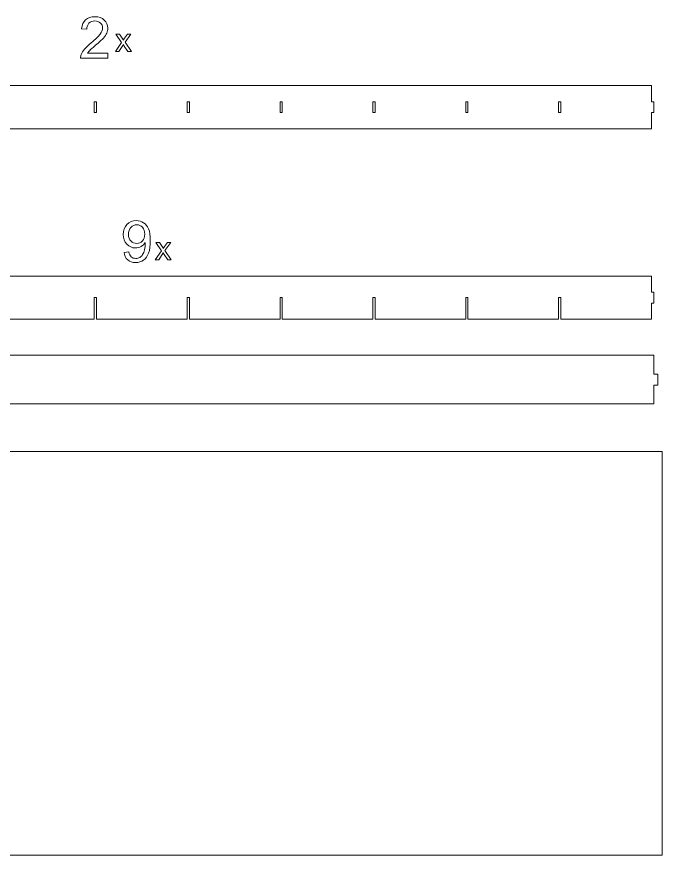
# Model space of a CAD drawing. Header units: millimetres. Extents: x -997 to 222, y -767 to 9.
# Drawn here: x -375 to 222, y -767 to 9 of the extents above; entities that cross this region are included whole.
import ezdxf

# ---------------------------------------------------------------- set-up
doc = ezdxf.new("R2010")
doc.units = ezdxf.units.MM
doc.header["$MEASUREMENT"] = 0
doc.layers.add('Camada 1', color=7, linetype='Continuous')

msp = doc.modelspace()

# ---------------------------------------------------------------- linework, layer by layer
at = {"layer": 'Camada 1', "lineweight": 20}
msp.add_lwpolyline([(-647.5055, -767.3635), (222.4825, -767.3635), (222.4825, -393.3635), (-647.5055, -393.3635), (-647.5055, -767.3635)], close=True, dxfattribs=at)
at = {"layer": 'Camada 1', "lineweight": 9}
for points, knots in [([(-290.9274, -24.4953), (-290.9274, -24.4953), (-290.9274, -28.9928), (-290.9274, -28.9928), (-290.9274, -28.9928), (-290.9274, -28.9928), (-316.1115, -28.9928), (-316.1115, -28.9928), (-316.1115, -28.9928), (-316.147, -27.8662), (-315.9696, -26.784), (-315.5704, -25.7461), (-315.5704, -25.7461), (-314.9317, -24.0252), (-313.9027, -22.3397), (-312.4922, -20.672), (-312.4922, -20.672), (-311.0729, -19.0132), (-309.0326, -17.0882), (-306.3714, -14.906), (-306.3714, -14.906), (-302.2287, -11.5085), (-299.4256, -8.8206), (-297.9708, -6.8336), (-297.9708, -6.8336), (-296.516, -4.8554), (-295.7886, -2.9748), (-295.7886, -1.2095), (-295.7886, -1.2095), (-295.7886, 0.6445), (-296.4539, 2.2057), (-297.7756, 3.4831), (-297.7756, 3.4831), (-299.1062, 4.7517), (-300.836, 5.3904), (-302.965, 5.3904), (-302.965, 5.3904), (-305.2182, 5.3904), (-307.019, 4.7162), (-308.3673, 3.3589), (-308.3673, 3.3589), (-309.7246, 2.0106), (-310.4076, 0.1389), (-310.4253, -2.2474), (-310.4253, -2.2474), (-310.4253, -2.2474), (-315.2333, -1.7595), (-315.2333, -1.7595), (-315.2333, -1.7595), (-314.9051, 1.8332), (-313.6632, 4.5654), (-311.5165, 6.446), (-311.5165, 6.446), (-309.3697, 8.3266), (-306.4778, 9.2669), (-302.8586, 9.2669), (-302.8586, 9.2669), (-299.2038, 9.2669), (-296.3119, 8.2467), (-294.1829, 6.2242), (-294.1829, 6.2242), (-292.0451, 4.1928), (-290.9806, 1.6824), (-290.9806, -1.316), (-290.9806, -1.316), (-290.9806, -2.8417), (-291.2911, -4.3409), (-291.9209, -5.8134), (-291.9209, -5.8134), (-292.5418, -7.286), (-293.5797, -8.8384), (-295.0257, -10.4617), (-295.0257, -10.4617), (-296.4716, -12.094), (-298.8756, -14.3294), (-302.2376, -17.168), (-302.2376, -17.168), (-305.0408, -19.5277), (-306.8415, -21.1244), (-307.6399, -21.9671), (-307.6399, -21.9671), (-308.4383, -22.801), (-309.0947, -23.6437), (-309.6181, -24.4953), (-309.6181, -24.4953), (-309.6181, -24.4953), (-290.9274, -24.4953), (-290.9274, -24.4953)], [0, 0, 0, 0, 0.04347826, 0.04347826, 0.04347826, 0.04347826, 0.08695652, 0.08695652, 0.08695652, 0.08695652, 0.13043478, 0.13043478, 0.13043478, 0.13043478, 0.17391304, 0.17391304, 0.17391304, 0.17391304, 0.2173913, 0.2173913, 0.2173913, 0.2173913, 0.26086957, 0.26086957, 0.26086957, 0.26086957, 0.30434783, 0.30434783, 0.30434783, 0.30434783, 0.34782609, 0.34782609, 0.34782609, 0.34782609, 0.39130435, 0.39130435, 0.39130435, 0.39130435, 0.43478261, 0.43478261, 0.43478261, 0.43478261, 0.47826087, 0.47826087, 0.47826087, 0.47826087, 0.52173913, 0.52173913, 0.52173913, 0.52173913, 0.56521739, 0.56521739, 0.56521739, 0.56521739, 0.60869565, 0.60869565, 0.60869565, 0.60869565, 0.65217391, 0.65217391, 0.65217391, 0.65217391, 0.69565217, 0.69565217, 0.69565217, 0.69565217, 0.73913043, 0.73913043, 0.73913043, 0.73913043, 0.7826087, 0.7826087, 0.7826087, 0.7826087, 0.82608696, 0.82608696, 0.82608696, 0.82608696, 0.86956522, 0.86956522, 0.86956522, 0.86956522, 0.91304348, 0.91304348, 0.91304348, 0.91304348, 1, 1, 1, 1]), ([(-645.4343, -54.3795), (-645.4343, -54.3795), (212.5656, -54.3795), (212.5656, -54.3795), (212.5656, -54.3795), (212.5656, -54.3795), (212.5656, -69.3769), (212.5656, -69.3769), (212.5656, -69.3769), (212.5656, -69.3769), (214.5649, -69.3769), (214.5649, -69.3769), (214.5649, -69.3769), (214.5649, -69.3769), (214.5649, -79.3789), (214.5649, -79.3789), (214.5649, -79.3789), (214.5649, -79.3789), (212.5656, -79.3789), (212.5656, -79.3789), (212.5656, -79.3789), (212.5656, -79.3789), (212.5656, -94.3795), (212.5656, -94.3795), (212.5656, -94.3795), (212.5656, -94.3795), (-645.4343, -94.3795), (-645.4343, -94.3795), (-645.4343, -94.3795), (-645.4343, -94.3795), (-645.4343, -79.3755), (-645.4343, -79.3755), (-645.4343, -79.3755), (-645.4343, -79.3755), (-647.4219, -79.3755), (-647.4219, -79.3755), (-647.4219, -79.3755), (-647.4219, -79.3755), (-647.4255, -69.3765), (-647.4255, -69.3765), (-647.4255, -69.3765), (-647.4255, -69.3765), (-645.4379, -69.3765), (-645.4379, -69.3765), (-645.4379, -69.3765), (-645.4379, -69.3765), (-645.4343, -54.3795), (-645.4343, -54.3795)], [0, 0, 0, 0, 0.07692308, 0.07692308, 0.07692308, 0.07692308, 0.15384615, 0.15384615, 0.15384615, 0.15384615, 0.23076923, 0.23076923, 0.23076923, 0.23076923, 0.30769231, 0.30769231, 0.30769231, 0.30769231, 0.38461538, 0.38461538, 0.38461538, 0.38461538, 0.46153846, 0.46153846, 0.46153846, 0.46153846, 0.53846154, 0.53846154, 0.53846154, 0.53846154, 0.61538462, 0.61538462, 0.61538462, 0.61538462, 0.69230769, 0.69230769, 0.69230769, 0.69230769, 0.76923077, 0.76923077, 0.76923077, 0.76923077, 0.84615385, 0.84615385, 0.84615385, 0.84615385, 1, 1, 1, 1]), ([(-303.4357, -69.3795), (-303.4357, -69.3795), (-301.4357, -69.3795), (-301.4357, -69.3795), (-301.4357, -69.3795), (-301.4357, -69.3795), (-301.4357, -79.3795), (-301.4357, -79.3795), (-301.4357, -79.3795), (-301.4357, -79.3795), (-303.4357, -79.3795), (-303.4357, -79.3795), (-303.4357, -79.3795), (-303.4357, -79.3795), (-303.4357, -69.3795), (-303.4357, -69.3795)], [0, 0, 0, 0, 0.2, 0.2, 0.2, 0.2, 0.4, 0.4, 0.4, 0.4, 0.6, 0.6, 0.6, 0.6, 1, 1, 1, 1]), ([(-217.4344, -69.3795), (-217.4344, -69.3795), (-215.4344, -69.3795), (-215.4344, -69.3795), (-215.4344, -69.3795), (-215.4344, -69.3795), (-215.4344, -79.3795), (-215.4344, -79.3795), (-215.4344, -79.3795), (-215.4344, -79.3795), (-217.4344, -79.3795), (-217.4344, -79.3795), (-217.4344, -79.3795), (-217.4344, -79.3795), (-217.4344, -69.3795), (-217.4344, -69.3795)], [0, 0, 0, 0, 0.2, 0.2, 0.2, 0.2, 0.4, 0.4, 0.4, 0.4, 0.6, 0.6, 0.6, 0.6, 1, 1, 1, 1]), ([(-131.4439, -69.3795), (-131.4439, -69.3795), (-129.4439, -69.3795), (-129.4439, -69.3795), (-129.4439, -69.3795), (-129.4439, -69.3795), (-129.4439, -79.3795), (-129.4439, -79.3795), (-129.4439, -79.3795), (-129.4439, -79.3795), (-131.4439, -79.3795), (-131.4439, -79.3795), (-131.4439, -79.3795), (-131.4439, -79.3795), (-131.4439, -69.3795), (-131.4439, -69.3795)], [0, 0, 0, 0, 0.2, 0.2, 0.2, 0.2, 0.4, 0.4, 0.4, 0.4, 0.6, 0.6, 0.6, 0.6, 1, 1, 1, 1]), ([(-45.4436, -69.3795), (-45.4436, -69.3795), (-43.4436, -69.3795), (-43.4436, -69.3795), (-43.4436, -69.3795), (-43.4436, -69.3795), (-43.4436, -79.3795), (-43.4436, -79.3795), (-43.4436, -79.3795), (-43.4436, -79.3795), (-45.4436, -79.3795), (-45.4436, -79.3795), (-45.4436, -79.3795), (-45.4436, -79.3795), (-45.4436, -69.3795), (-45.4436, -69.3795)], [0, 0, 0, 0, 0.2, 0.2, 0.2, 0.2, 0.4, 0.4, 0.4, 0.4, 0.6, 0.6, 0.6, 0.6, 1, 1, 1, 1]), ([(40.5617, -69.3795), (40.5617, -69.3795), (42.5617, -69.3795), (42.5617, -69.3795), (42.5617, -69.3795), (42.5617, -69.3795), (42.5617, -79.3795), (42.5617, -79.3795), (42.5617, -79.3795), (42.5617, -79.3795), (40.5617, -79.3795), (40.5617, -79.3795), (40.5617, -79.3795), (40.5617, -79.3795), (40.5617, -69.3795), (40.5617, -69.3795)], [0, 0, 0, 0, 0.2, 0.2, 0.2, 0.2, 0.4, 0.4, 0.4, 0.4, 0.6, 0.6, 0.6, 0.6, 1, 1, 1, 1]), ([(126.562, -69.3795), (126.562, -69.3795), (128.562, -69.3795), (128.562, -69.3795), (128.562, -69.3795), (128.562, -69.3795), (128.562, -79.3795), (128.562, -79.3795), (128.562, -79.3795), (128.562, -79.3795), (126.562, -79.3795), (126.562, -79.3795), (126.562, -79.3795), (126.562, -79.3795), (126.562, -69.3795), (126.562, -69.3795)], [0, 0, 0, 0, 0.2, 0.2, 0.2, 0.2, 0.4, 0.4, 0.4, 0.4, 0.6, 0.6, 0.6, 0.6, 1, 1, 1, 1]), ([(-275.9194, -208.9385), (-275.9194, -208.9385), (-271.4219, -208.5216), (-271.4219, -208.5216), (-271.4219, -208.5216), (-271.0405, -210.6328), (-270.313, -212.1675), (-269.2397, -213.1255), (-269.2397, -213.1255), (-268.1663, -214.0747), (-266.7913, -214.5537), (-265.1059, -214.5537), (-265.1059, -214.5537), (-263.6688, -214.5537), (-262.4092, -214.2255), (-261.3269, -213.5602), (-261.3269, -213.5602), (-260.2447, -212.9038), (-259.3576, -212.0255), (-258.6657, -210.9256), (-258.6657, -210.9256), (-257.9649, -209.8256), (-257.3883, -208.3353), (-256.9182, -206.4724), (-256.9182, -206.4724), (-256.4569, -204.6007), (-256.2174, -202.6935), (-256.2174, -200.7508), (-256.2174, -200.7508), (-256.2174, -200.5468), (-256.2262, -200.2274), (-256.244, -199.8193), (-256.244, -199.8193), (-257.1843, -201.3008), (-258.4617, -202.5161), (-260.0762, -203.4386), (-260.0762, -203.4386), (-261.6995, -204.3701), (-263.4559, -204.8313), (-265.3365, -204.8313), (-265.3365, -204.8313), (-268.4945, -204.8313), (-271.1646, -203.687), (-273.3469, -201.3983), (-273.3469, -201.3983), (-275.5291, -199.1097), (-276.6202, -196.1025), (-276.6202, -192.359), (-276.6202, -192.359), (-276.6202, -188.4914), (-275.4847, -185.3866), (-273.2049, -183.027), (-273.2049, -183.027), (-270.9251, -180.6673), (-268.0687, -179.4875), (-264.6357, -179.4875), (-264.6357, -179.4875), (-262.1608, -179.4875), (-259.8987, -180.1617), (-257.8407, -181.4923), (-257.8407, -181.4923), (-255.7916, -182.8229), (-254.2303, -184.7301), (-253.1658, -187.1962), (-253.1658, -187.1962), (-252.1013, -189.6623), (-251.5691, -193.2372), (-251.5691, -197.921), (-251.5691, -197.921), (-251.5691, -202.7822), (-252.0925, -206.6587), (-253.1481, -209.5506), (-253.1481, -209.5506), (-254.2126, -212.4336), (-255.7827, -214.6247), (-257.8673, -216.1327), (-257.8673, -216.1327), (-259.9608, -217.6408), (-262.4003, -218.3948), (-265.2123, -218.3948), (-265.2123, -218.3948), (-268.1929, -218.3948), (-270.6235, -217.5698), (-272.513, -215.9109), (-272.513, -215.9109), (-274.4025, -214.261), (-275.5379, -211.9368), (-275.9194, -208.9385)], [0, 0, 0, 0, 0.04347826, 0.04347826, 0.04347826, 0.04347826, 0.08695652, 0.08695652, 0.08695652, 0.08695652, 0.13043478, 0.13043478, 0.13043478, 0.13043478, 0.17391304, 0.17391304, 0.17391304, 0.17391304, 0.2173913, 0.2173913, 0.2173913, 0.2173913, 0.26086957, 0.26086957, 0.26086957, 0.26086957, 0.30434783, 0.30434783, 0.30434783, 0.30434783, 0.34782609, 0.34782609, 0.34782609, 0.34782609, 0.39130435, 0.39130435, 0.39130435, 0.39130435, 0.43478261, 0.43478261, 0.43478261, 0.43478261, 0.47826087, 0.47826087, 0.47826087, 0.47826087, 0.52173913, 0.52173913, 0.52173913, 0.52173913, 0.56521739, 0.56521739, 0.56521739, 0.56521739, 0.60869565, 0.60869565, 0.60869565, 0.60869565, 0.65217391, 0.65217391, 0.65217391, 0.65217391, 0.69565217, 0.69565217, 0.69565217, 0.69565217, 0.73913043, 0.73913043, 0.73913043, 0.73913043, 0.7826087, 0.7826087, 0.7826087, 0.7826087, 0.82608696, 0.82608696, 0.82608696, 0.82608696, 0.86956522, 0.86956522, 0.86956522, 0.86956522, 0.91304348, 0.91304348, 0.91304348, 0.91304348, 1, 1, 1, 1]), ([(-256.7674, -192.1195), (-256.7674, -189.4405), (-257.477, -187.3027), (-258.9052, -185.7325), (-258.9052, -185.7325), (-260.3423, -184.1535), (-262.0543, -183.364), (-264.068, -183.364), (-264.068, -183.364), (-266.1438, -183.364), (-267.9534, -184.2156), (-269.4969, -185.91), (-269.4969, -185.91), (-271.0405, -187.6131), (-271.8122, -189.8131), (-271.8122, -192.5098), (-271.8122, -192.5098), (-271.8122, -194.9404), (-271.0759, -196.9097), (-269.6123, -198.4266), (-269.6123, -198.4266), (-268.1486, -199.9435), (-266.3478, -200.6976), (-264.2011, -200.6976), (-264.2011, -200.6976), (-262.0277, -200.6976), (-260.2536, -199.9435), (-258.8609, -198.4266), (-258.8609, -198.4266), (-257.4593, -196.9097), (-256.7674, -194.8074), (-256.7674, -192.1195)], [0, 0, 0, 0, 0.11111111, 0.11111111, 0.11111111, 0.11111111, 0.22222222, 0.22222222, 0.22222222, 0.22222222, 0.33333333, 0.33333333, 0.33333333, 0.33333333, 0.44444444, 0.44444444, 0.44444444, 0.44444444, 0.55555556, 0.55555556, 0.55555556, 0.55555556, 0.66666667, 0.66666667, 0.66666667, 0.66666667, 0.77777778, 0.77777778, 0.77777778, 0.77777778, 1, 1, 1, 1]), ([(-645.4285, -230.8564), (-645.4285, -230.8564), (212.5714, -230.8564), (212.5714, -230.8564), (212.5714, -230.8564), (212.5714, -230.8564), (212.5714, -245.8564), (212.5714, -245.8564), (212.5714, -245.8564), (212.5714, -245.8564), (214.5632, -245.8564), (214.5632, -245.8564), (214.5632, -245.8564), (214.5632, -245.8564), (214.5632, -255.8564), (214.5632, -255.8564), (214.5632, -255.8564), (214.5632, -255.8564), (212.5714, -255.8564), (212.5714, -255.8564), (212.5714, -255.8564), (212.5714, -255.8564), (212.5714, -270.8564), (212.5714, -270.8564), (212.5714, -270.8564), (212.5714, -270.8564), (128.5678, -270.8564), (128.5678, -270.8564), (128.5678, -270.8564), (128.5678, -270.8564), (128.5678, -250.854), (128.5678, -250.854), (128.5678, -250.854), (128.5678, -250.854), (126.5678, -250.854), (126.5678, -250.854), (126.5678, -250.854), (126.5678, -250.854), (126.5678, -270.8564), (126.5678, -270.8564), (126.5678, -270.8564), (126.5678, -270.8564), (42.5675, -270.8564), (42.5675, -270.8564), (42.5675, -270.8564), (42.5675, -270.8564), (42.5675, -250.854), (42.5675, -250.854), (42.5675, -250.854), (42.5675, -250.854), (40.5675, -250.854), (40.5675, -250.854), (40.5675, -250.854), (40.5675, -250.854), (40.5675, -270.8564), (40.5675, -270.8564), (40.5675, -270.8564), (40.5675, -270.8564), (-43.4378, -270.8564), (-43.4378, -270.8564), (-43.4378, -270.8564), (-43.4378, -270.8564), (-43.4378, -250.854), (-43.4378, -250.854), (-43.4378, -250.854), (-43.4378, -250.854), (-45.4378, -250.854), (-45.4378, -250.854), (-45.4378, -250.854), (-45.4378, -250.854), (-45.4378, -270.8564), (-45.4378, -270.8564), (-45.4378, -270.8564), (-45.4378, -270.8564), (-129.4381, -270.8564), (-129.4381, -270.8564), (-129.4381, -270.8564), (-129.4381, -270.8564), (-129.4381, -250.854), (-129.4381, -250.854), (-129.4381, -250.854), (-129.4381, -250.854), (-131.4381, -250.854), (-131.4381, -250.854), (-131.4381, -250.854), (-131.4381, -250.854), (-131.4381, -270.8564), (-131.4381, -270.8564), (-131.4381, -270.8564), (-131.4381, -270.8564), (-215.4286, -270.8564), (-215.4286, -270.8564), (-215.4286, -270.8564), (-215.4286, -270.8564), (-215.4286, -250.854), (-215.4286, -250.854), (-215.4286, -250.854), (-215.4286, -250.854), (-217.4286, -250.854), (-217.4286, -250.854), (-217.4286, -250.854), (-217.4286, -250.854), (-217.4286, -270.8564), (-217.4286, -270.8564), (-217.4286, -270.8564), (-217.4286, -270.8564), (-301.4299, -270.8564), (-301.4299, -270.8564), (-301.4299, -270.8564), (-301.4299, -270.8564), (-301.4299, -250.854), (-301.4299, -250.854), (-301.4299, -250.854), (-301.4299, -250.854), (-303.4299, -250.854), (-303.4299, -250.854), (-303.4299, -250.854), (-303.4299, -250.854), (-303.4299, -270.8564), (-303.4299, -270.8564), (-303.4299, -270.8564), (-303.4299, -270.8564), (-387.4301, -270.8564), (-387.4301, -270.8564), (-387.4301, -270.8564), (-387.4301, -270.8564), (-387.4301, -250.854), (-387.4301, -250.854), (-387.4301, -250.854), (-387.4301, -250.854), (-389.4301, -250.854), (-389.4301, -250.854), (-389.4301, -250.854), (-389.4301, -250.854), (-389.4301, -270.8564), (-389.4301, -270.8564), (-389.4301, -270.8564), (-389.4301, -270.8564), (-473.4354, -270.8564), (-473.4354, -270.8564), (-473.4354, -270.8564), (-473.4354, -270.8564), (-473.4354, -250.854), (-473.4354, -250.854), (-473.4354, -250.854), (-473.4354, -250.854), (-475.4354, -250.854), (-475.4354, -250.854), (-475.4354, -250.854), (-475.4354, -250.854), (-475.4354, -270.8564), (-475.4354, -270.8564), (-475.4354, -270.8564), (-475.4354, -270.8564), (-559.4357, -270.8564), (-559.4357, -270.8564), (-559.4357, -270.8564), (-559.4357, -270.8564), (-559.4357, -250.854), (-559.4357, -250.854), (-559.4357, -250.854), (-559.4357, -250.854), (-561.4357, -250.854), (-561.4357, -250.854), (-561.4357, -250.854), (-561.4357, -250.854), (-561.4357, -270.8564), (-561.4357, -270.8564), (-561.4357, -270.8564), (-561.4357, -270.8564), (-645.4285, -270.8564), (-645.4285, -270.8564), (-645.4285, -270.8564), (-645.4285, -270.8564), (-645.4285, -255.8564), (-645.4285, -255.8564), (-645.4285, -255.8564), (-645.4285, -255.8564), (-647.4252, -255.8564), (-647.4252, -255.8564), (-647.4252, -255.8564), (-647.4252, -255.8564), (-647.4252, -245.8564), (-647.4252, -245.8564), (-647.4252, -245.8564), (-647.4252, -245.8564), (-645.4285, -245.8564), (-645.4285, -245.8564), (-645.4285, -245.8564), (-645.4285, -245.8564), (-645.4285, -230.8564), (-645.4285, -230.8564)], [0, 0, 0, 0, 0.02040816, 0.02040816, 0.02040816, 0.02040816, 0.04081633, 0.04081633, 0.04081633, 0.04081633, 0.06122449, 0.06122449, 0.06122449, 0.06122449, 0.08163265, 0.08163265, 0.08163265, 0.08163265, 0.10204082, 0.10204082, 0.10204082, 0.10204082, 0.12244898, 0.12244898, 0.12244898, 0.12244898, 0.14285714, 0.14285714, 0.14285714, 0.14285714, 0.16326531, 0.16326531, 0.16326531, 0.16326531, 0.18367347, 0.18367347, 0.18367347, 0.18367347, 0.20408163, 0.20408163, 0.20408163, 0.20408163, 0.2244898, 0.2244898, 0.2244898, 0.2244898, 0.24489796, 0.24489796, 0.24489796, 0.24489796, 0.26530612, 0.26530612, 0.26530612, 0.26530612, 0.28571429, 0.28571429, 0.28571429, 0.28571429, 0.30612245, 0.30612245, 0.30612245, 0.30612245, 0.32653061, 0.32653061, 0.32653061, 0.32653061, 0.34693878, 0.34693878, 0.34693878, 0.34693878, 0.36734694, 0.36734694, 0.36734694, 0.36734694, 0.3877551, 0.3877551, 0.3877551, 0.3877551, 0.40816327, 0.40816327, 0.40816327, 0.40816327, 0.42857143, 0.42857143, 0.42857143, 0.42857143, 0.44897959, 0.44897959, 0.44897959, 0.44897959, 0.46938776, 0.46938776, 0.46938776, 0.46938776, 0.48979592, 0.48979592, 0.48979592, 0.48979592, 0.51020408, 0.51020408, 0.51020408, 0.51020408, 0.53061224, 0.53061224, 0.53061224, 0.53061224, 0.55102041, 0.55102041, 0.55102041, 0.55102041, 0.57142857, 0.57142857, 0.57142857, 0.57142857, 0.59183673, 0.59183673, 0.59183673, 0.59183673, 0.6122449, 0.6122449, 0.6122449, 0.6122449, 0.63265306, 0.63265306, 0.63265306, 0.63265306, 0.65306122, 0.65306122, 0.65306122, 0.65306122, 0.67346939, 0.67346939, 0.67346939, 0.67346939, 0.69387755, 0.69387755, 0.69387755, 0.69387755, 0.71428571, 0.71428571, 0.71428571, 0.71428571, 0.73469388, 0.73469388, 0.73469388, 0.73469388, 0.75510204, 0.75510204, 0.75510204, 0.75510204, 0.7755102, 0.7755102, 0.7755102, 0.7755102, 0.79591837, 0.79591837, 0.79591837, 0.79591837, 0.81632653, 0.81632653, 0.81632653, 0.81632653, 0.83673469, 0.83673469, 0.83673469, 0.83673469, 0.85714286, 0.85714286, 0.85714286, 0.85714286, 0.87755102, 0.87755102, 0.87755102, 0.87755102, 0.89795918, 0.89795918, 0.89795918, 0.89795918, 0.91836735, 0.91836735, 0.91836735, 0.91836735, 0.93877551, 0.93877551, 0.93877551, 0.93877551, 0.95918367, 0.95918367, 0.95918367, 0.95918367, 1, 1, 1, 1])]:
    msp.add_open_spline(points, degree=3, knots=knots, dxfattribs=at)
at = {"layer": 'Camada 1', "lineweight": 20}
for points, knots in [([(-283.9675, -22.7651), (-283.9675, -22.7651), (-278.1655, -14.5138), (-278.1655, -14.5138), (-278.1655, -14.5138), (-278.1655, -14.5138), (-283.5337, -6.8901), (-283.5337, -6.8901), (-283.5337, -6.8901), (-283.5337, -6.8901), (-280.171, -6.8901), (-280.171, -6.8901), (-280.171, -6.8901), (-280.171, -6.8901), (-277.7318, -10.6101), (-277.7318, -10.6101), (-277.7318, -10.6101), (-277.2776, -11.3194), (-276.9051, -11.9113), (-276.6296, -12.391), (-276.6296, -12.391), (-276.1907, -11.7327), (-275.7876, -11.151), (-275.4151, -10.6407), (-275.4151, -10.6407), (-275.4151, -10.6407), (-272.7412, -6.8901), (-272.7412, -6.8901), (-272.7412, -6.8901), (-272.7412, -6.8901), (-269.5264, -6.8901), (-269.5264, -6.8901), (-269.5264, -6.8901), (-269.5264, -6.8901), (-275.012, -14.3658), (-275.012, -14.3658), (-275.012, -14.3658), (-275.012, -14.3658), (-269.108, -22.7651), (-269.108, -22.7651), (-269.108, -22.7651), (-269.108, -22.7651), (-272.4095, -22.7651), (-272.4095, -22.7651), (-272.4095, -22.7651), (-272.4095, -22.7651), (-275.6702, -17.8306), (-275.6702, -17.8306), (-275.6702, -17.8306), (-275.6702, -17.8306), (-276.5377, -16.4988), (-276.5377, -16.4988), (-276.5377, -16.4988), (-276.5377, -16.4988), (-280.7068, -22.7651), (-280.7068, -22.7651), (-280.7068, -22.7651), (-280.7068, -22.7651), (-283.9675, -22.7651), (-283.9675, -22.7651)], [0, 0, 0, 0, 0.0625, 0.0625, 0.0625, 0.0625, 0.125, 0.125, 0.125, 0.125, 0.1875, 0.1875, 0.1875, 0.1875, 0.25, 0.25, 0.25, 0.25, 0.3125, 0.3125, 0.3125, 0.3125, 0.375, 0.375, 0.375, 0.375, 0.4375, 0.4375, 0.4375, 0.4375, 0.5, 0.5, 0.5, 0.5, 0.5625, 0.5625, 0.5625, 0.5625, 0.625, 0.625, 0.625, 0.625, 0.6875, 0.6875, 0.6875, 0.6875, 0.75, 0.75, 0.75, 0.75, 0.8125, 0.8125, 0.8125, 0.8125, 0.875, 0.875, 0.875, 0.875, 1, 1, 1, 1]), ([(-246.9755, -215.7529), (-246.9755, -215.7529), (-241.1735, -207.5016), (-241.1735, -207.5016), (-241.1735, -207.5016), (-241.1735, -207.5016), (-246.5417, -199.8779), (-246.5417, -199.8779), (-246.5417, -199.8779), (-246.5417, -199.8779), (-243.179, -199.8779), (-243.179, -199.8779), (-243.179, -199.8779), (-243.179, -199.8779), (-240.7398, -203.5979), (-240.7398, -203.5979), (-240.7398, -203.5979), (-240.2856, -204.3072), (-239.9131, -204.8991), (-239.6376, -205.3788), (-239.6376, -205.3788), (-239.1987, -204.7205), (-238.7956, -204.1388), (-238.4231, -203.6285), (-238.4231, -203.6285), (-238.4231, -203.6285), (-235.7492, -199.8779), (-235.7492, -199.8779), (-235.7492, -199.8779), (-235.7492, -199.8779), (-232.5344, -199.8779), (-232.5344, -199.8779), (-232.5344, -199.8779), (-232.5344, -199.8779), (-238.02, -207.3536), (-238.02, -207.3536), (-238.02, -207.3536), (-238.02, -207.3536), (-232.116, -215.7529), (-232.116, -215.7529), (-232.116, -215.7529), (-232.116, -215.7529), (-235.4175, -215.7529), (-235.4175, -215.7529), (-235.4175, -215.7529), (-235.4175, -215.7529), (-238.6782, -210.8184), (-238.6782, -210.8184), (-238.6782, -210.8184), (-238.6782, -210.8184), (-239.5457, -209.4866), (-239.5457, -209.4866), (-239.5457, -209.4866), (-239.5457, -209.4866), (-243.7148, -215.7529), (-243.7148, -215.7529), (-243.7148, -215.7529), (-243.7148, -215.7529), (-246.9755, -215.7529), (-246.9755, -215.7529)], [0, 0, 0, 0, 0.0625, 0.0625, 0.0625, 0.0625, 0.125, 0.125, 0.125, 0.125, 0.1875, 0.1875, 0.1875, 0.1875, 0.25, 0.25, 0.25, 0.25, 0.3125, 0.3125, 0.3125, 0.3125, 0.375, 0.375, 0.375, 0.375, 0.4375, 0.4375, 0.4375, 0.4375, 0.5, 0.5, 0.5, 0.5, 0.5625, 0.5625, 0.5625, 0.5625, 0.625, 0.625, 0.625, 0.625, 0.6875, 0.6875, 0.6875, 0.6875, 0.75, 0.75, 0.75, 0.75, 0.8125, 0.8125, 0.8125, 0.8125, 0.875, 0.875, 0.875, 0.875, 1, 1, 1, 1]), ([(-647.4251, -304.3193), (-647.4251, -304.3193), (214.563, -304.3193), (214.563, -304.3193), (214.563, -304.3193), (214.563, -304.3193), (214.563, -321.8193), (214.563, -321.8193), (214.563, -321.8193), (214.563, -321.8193), (218.563, -321.8193), (218.563, -321.8193), (218.563, -321.8193), (218.563, -321.8193), (218.563, -331.8193), (218.563, -331.8193), (218.563, -331.8193), (218.563, -331.8193), (214.563, -331.8193), (214.563, -331.8193), (214.563, -331.8193), (214.563, -331.8193), (214.563, -349.3193), (214.563, -349.3193), (214.563, -349.3193), (214.563, -349.3193), (-647.4251, -349.3193), (-647.4251, -349.3193), (-647.4251, -349.3193), (-647.4251, -349.3193), (-647.4251, -331.8193), (-647.4251, -331.8193), (-647.4251, -331.8193), (-647.4251, -331.8193), (-651.425, -331.8193), (-651.425, -331.8193), (-651.425, -331.8193), (-651.425, -331.8193), (-651.425, -321.8193), (-651.425, -321.8193), (-651.425, -321.8193), (-651.425, -321.8193), (-647.4251, -321.8193), (-647.4251, -321.8193), (-647.4251, -321.8193), (-647.4251, -321.8193), (-647.4251, -304.3193), (-647.4251, -304.3193)], [0, 0, 0, 0, 0.07692308, 0.07692308, 0.07692308, 0.07692308, 0.15384615, 0.15384615, 0.15384615, 0.15384615, 0.23076923, 0.23076923, 0.23076923, 0.23076923, 0.30769231, 0.30769231, 0.30769231, 0.30769231, 0.38461538, 0.38461538, 0.38461538, 0.38461538, 0.46153846, 0.46153846, 0.46153846, 0.46153846, 0.53846154, 0.53846154, 0.53846154, 0.53846154, 0.61538462, 0.61538462, 0.61538462, 0.61538462, 0.69230769, 0.69230769, 0.69230769, 0.69230769, 0.76923077, 0.76923077, 0.76923077, 0.76923077, 0.84615385, 0.84615385, 0.84615385, 0.84615385, 1, 1, 1, 1])]:
    msp.add_open_spline(points, degree=3, knots=knots, dxfattribs=at)

doc.saveas('drawing.dxf')
